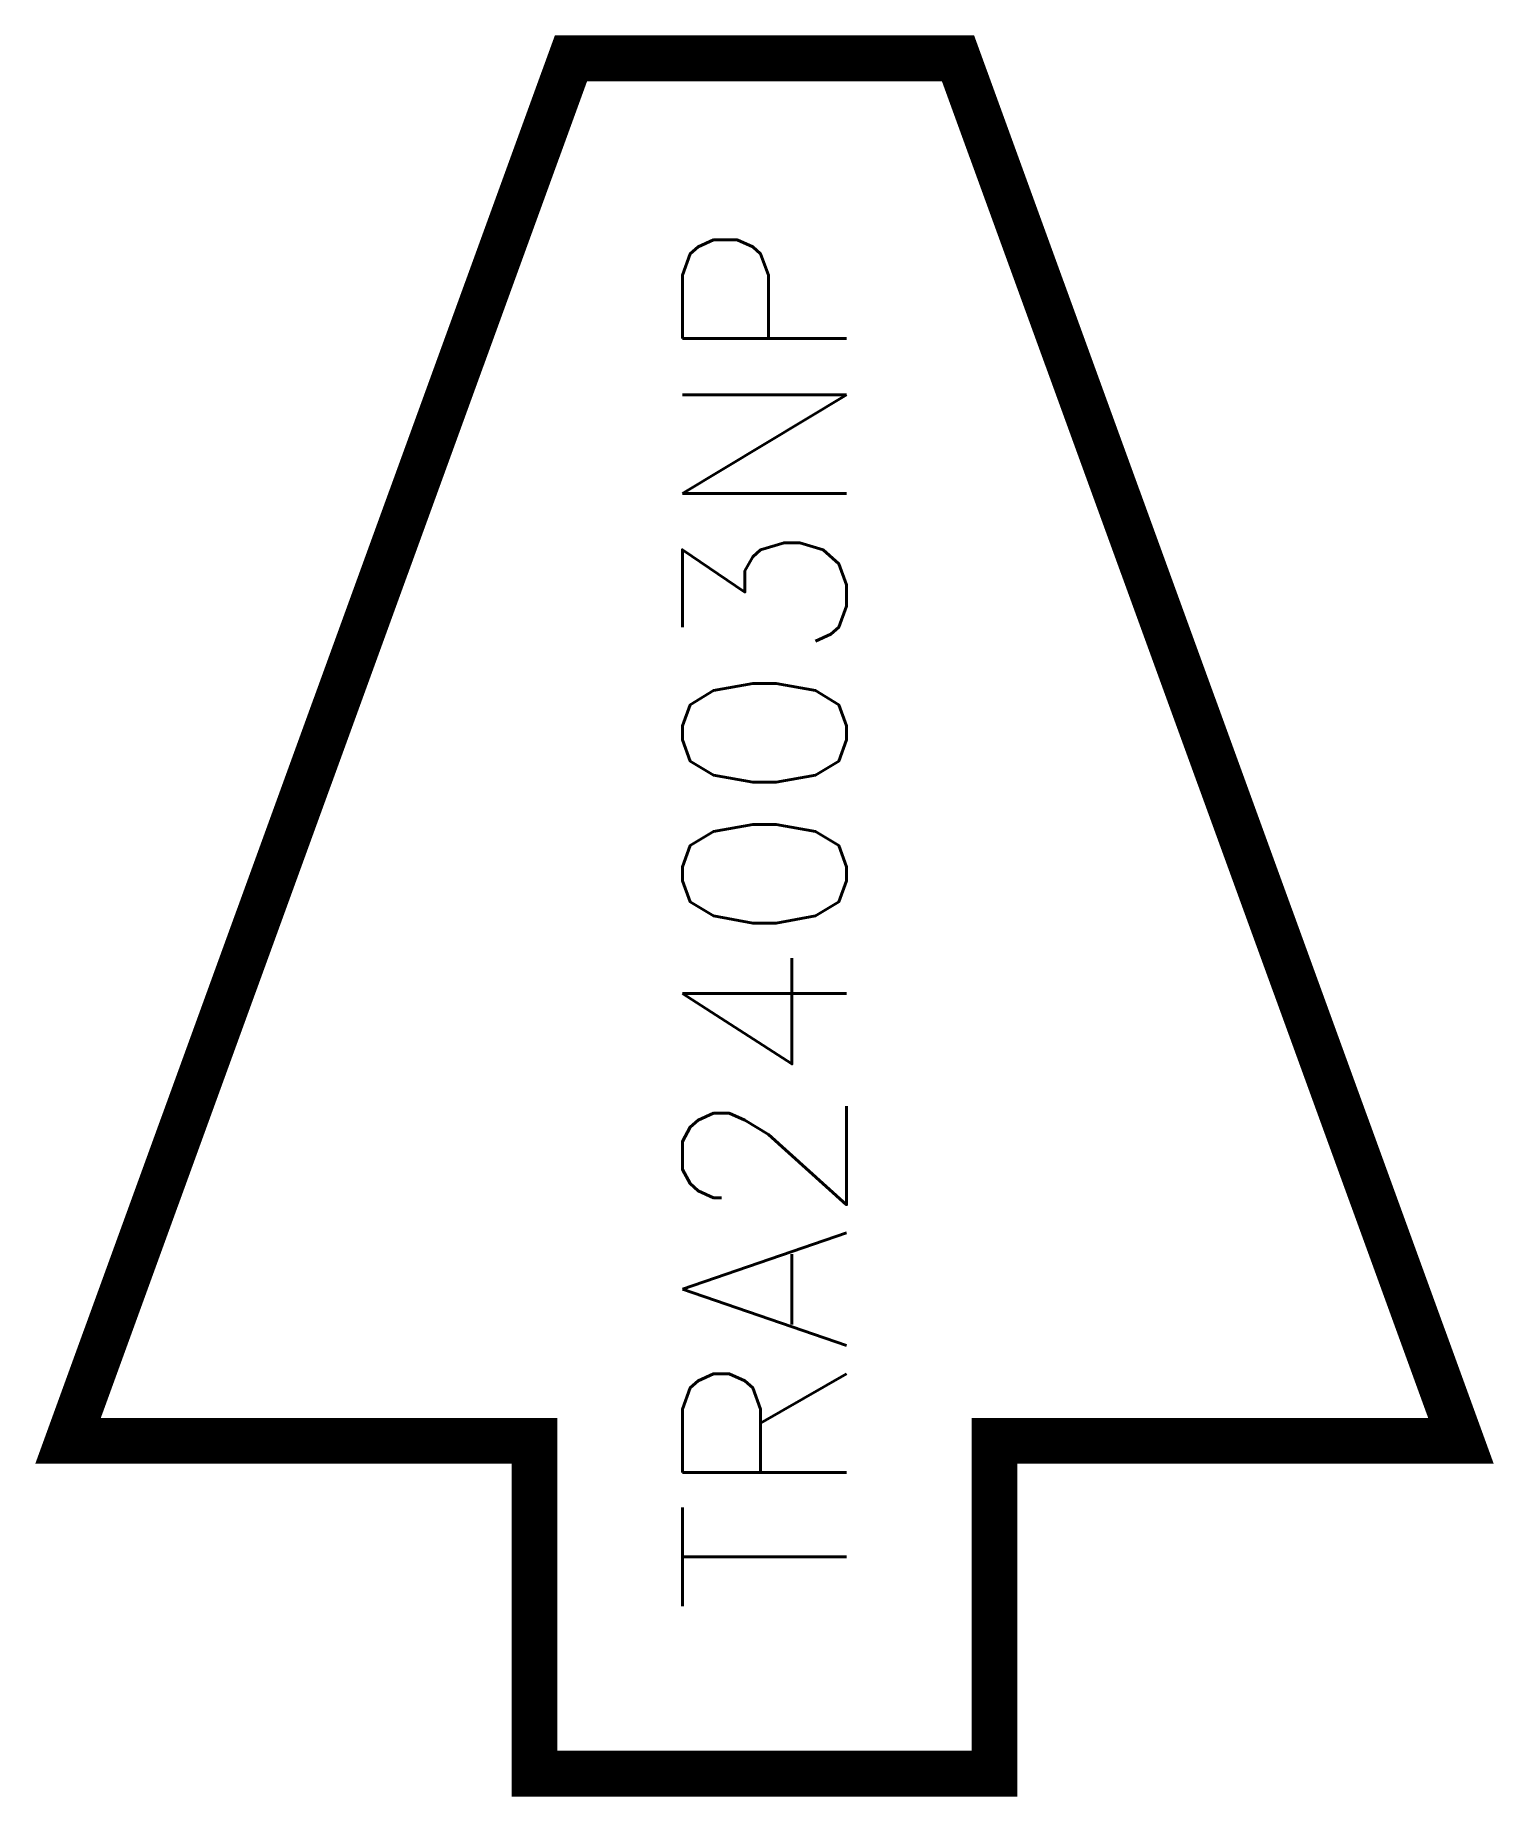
# Model space of a CAD drawing. Header units: inches. Extents: x -15.2 to 15.2, y -18.3 to 18.3.
import ezdxf

# ---------------------------------------------------------------- set-up
doc = ezdxf.new("R2010")
doc.units = ezdxf.units.IN
doc.header["$LTSCALE"] = 48
doc.header["$MEASUREMENT"] = 0
doc.styles.add('WSNotes', font='complex.shx', dxfattribs={"height": 18})

msp = doc.modelspace()

# ---------------------------------------------------------------- wipeouts: each hides what was drawn before it
at = {"linetype": 'Continuous'}
msp.add_wipeout([(-4.026, 17.841), (-14.492, -10.916), (-4.786, -10.916), (-4.786, -17.841), (0, -17.841), (4.786, -17.841), (4.786, -10.916), (14.492, -10.916), (4.026, 17.841), (0, 17.841)], dxfattribs=at)

# ---------------------------------------------------------------- next in the draw order: linework, layer by layer
at = {"linetype": 'Continuous', "const_width": 0.956}
msp.add_lwpolyline([(0, 17.841), (-4.026, 17.841), (-14.492, -10.916), (-4.786, -10.916), (-4.786, -17.841), (0, -17.841), (4.786, -17.841), (4.786, -10.916), (14.492, -10.916), (4.026, 17.841)], close=True, dxfattribs=at)

# ---------------------------------------------------------------- next in the draw order: texts
at = {"insert": (0, 0), "char_height": 3.72877, "width": 0.02883, "attachment_point": 5, "rotation": 90, "style": 'WSNotes'}
msp.add_mtext('{\\Fromans|c0;\\H0.91667x;TRA24003NP}', dxfattribs=at)

doc.saveas('drawing.dxf')
